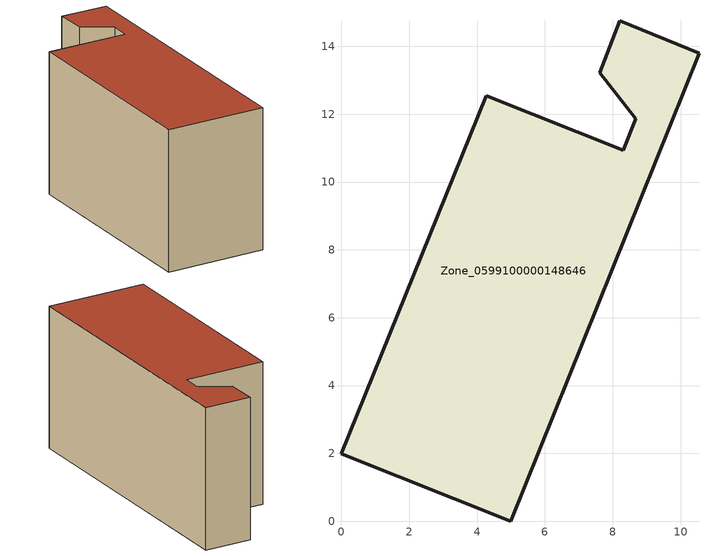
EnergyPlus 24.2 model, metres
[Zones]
Zone_0599100000148646
 floor ground (C_G): 8.67,11.86 7.61,13.22 8.2,14.75 10.54,13.8 4.99,0 0,1.99 4.26,12.54 8.3,10.94 z0.21
 wall outside (C_F): 4.99,0 10.54,13.8 8.2,14.75 7.61,13.22 8.67,11.86 8.3,10.94 4.26,12.54 0,1.99 4.99,0 z0.21:7.77
 roof outside (C_R): 7.61,13.22 8.67,11.86 8.3,10.94 4.26,12.54 0,1.99 4.99,0 10.54,13.8 8.2,14.75 z7.77
[BUILDING]
Pand.0599100000148646: North Axis=0; Terrain=City; Loads Convergence Tolerance Value=0.04; Temperature Convergence Tolerance Value=0.4; Solar Distribution=FullExterior; Maximum Number of Warmup Days=25; Minimum Number of Warmup Days=1
[Site:Location]
Rotterdam.The.Hague.AP_ZH_NLD Design_Conditions: Latitude=51.96; Longitude=4.45; Time Zone=1; Elevation=-4.5
[SITE:GROUNDTEMPERATURE:BUILDINGSURFACE]
18, 18, 18, 18, 18, 18, 18, 18, 18, 18, 18, 18
[MATERIAL] Thermal Absorptance=0.9; Solar Absorptance=0.7; Visible Absorptance=0.7
Name | Roughness | Thickness | Conductivity | Density | Specific Heat
G.TI.1975-1991 | MediumSmooth | 0.15 | 0.288461 | 540 | 1210
F.TI.1975-1991 | Rough | 0.3 | 0.230769 | 1920 | 840
R.TI.1975-1991 | MediumRough | 0.2 | 0.153846 | 1500 | 1000
[CONSTRUCTION]
C_G: G.TI.1975-1991
C_F: F.TI.1975-1991
C_R: R.TI.1975-1991
[ZONE]
Zone_0599100000148646: Type=1; Multiplier=1; Ceiling Height=Autocalculate; Volume=Autocalculate; Floor Area=autocalculate; Part of Total Floor Area=Yes
[ZONEINFILTRATION:DESIGNFLOWRATE]
Infil_Zone_0599100000148646: Zone or ZoneList or Space or SpaceList=Zone_0599100000148646; Schedule=AlwaysOn; Design Flow Rate Calculation Method=Flow/Area; Flow Rate per Floor Area=0.003; Constant Term Coefficient=1; Temperature Term Coefficient=0; Velocity Term Coefficient=0; Velocity Squared Term Coefficient=0
[HVACTEMPLATE:ZONE:IDEALLOADSAIRSYSTEM]
Zone_0599100000148646: Maximum Heating Supply Air Temperature=50; Minimum Cooling Supply Air Temperature=13; Maximum Heating Supply Air Humidity Ratio=0.0156; Minimum Cooling Supply Air Humidity Ratio=0.0077; Heating Limit=NoLimit; Cooling Limit=NoLimit; Dehumidification Control Type=ConstantSensibleHeatRatio; Cooling Sensible Heat Ratio=0.7; Dehumidification Setpoint=60; Humidification Control Type=None; Humidification Setpoint=30; Outdoor Air Method=None; Outdoor Air Flow Rate per Person=0.00944; Outdoor Air Flow Rate per Zone Floor Area=0; Outdoor Air Flow Rate per Zone=0; Demand Controlled Ventilation Type=None; Outdoor Air Economizer Type=NoEconomizer; Heat Recovery Type=None; Sensible Heat Recovery Effectiveness=0.7; Latent Heat Recovery Effectiveness=0.65
[ZONECONTROL:THERMOSTAT]
ThermostatControl_Zone_0599100000148646: Zone or ZoneList=Zone_0599100000148646; Control Type Schedule=DualSetpointControlType; Control 1=Thermostat_Zone_0599100000148646; Temperature Difference Between Cutout And Setpoint=0
[THERMOSTATSETPOINT:DUALSETPOINT]
Thermostat_Zone_0599100000148646: Heating Setpoint Temperature Schedule=HeatingSetpoint_Zone_0599100000148646; Cooling Setpoint Temperature Schedule=CoolingSetpoint_Zone_0599100000148646
[SCHEDULE:COMPACT]
HeatingSetpoint_Zone_0599100000148646: Through: 12/31, For: AllDays, Until: 24:00, 21
CoolingSetpoint_Zone_0599100000148646: Through: 12/31, For: AllDays, Until: 24:00, 24
DualSetpointControlType: Through: 12/31, For: AllDays, Until: 24:00, 4
AlwaysOn: Through: 12/31, For: AllDays, Until: 24:00, 1
